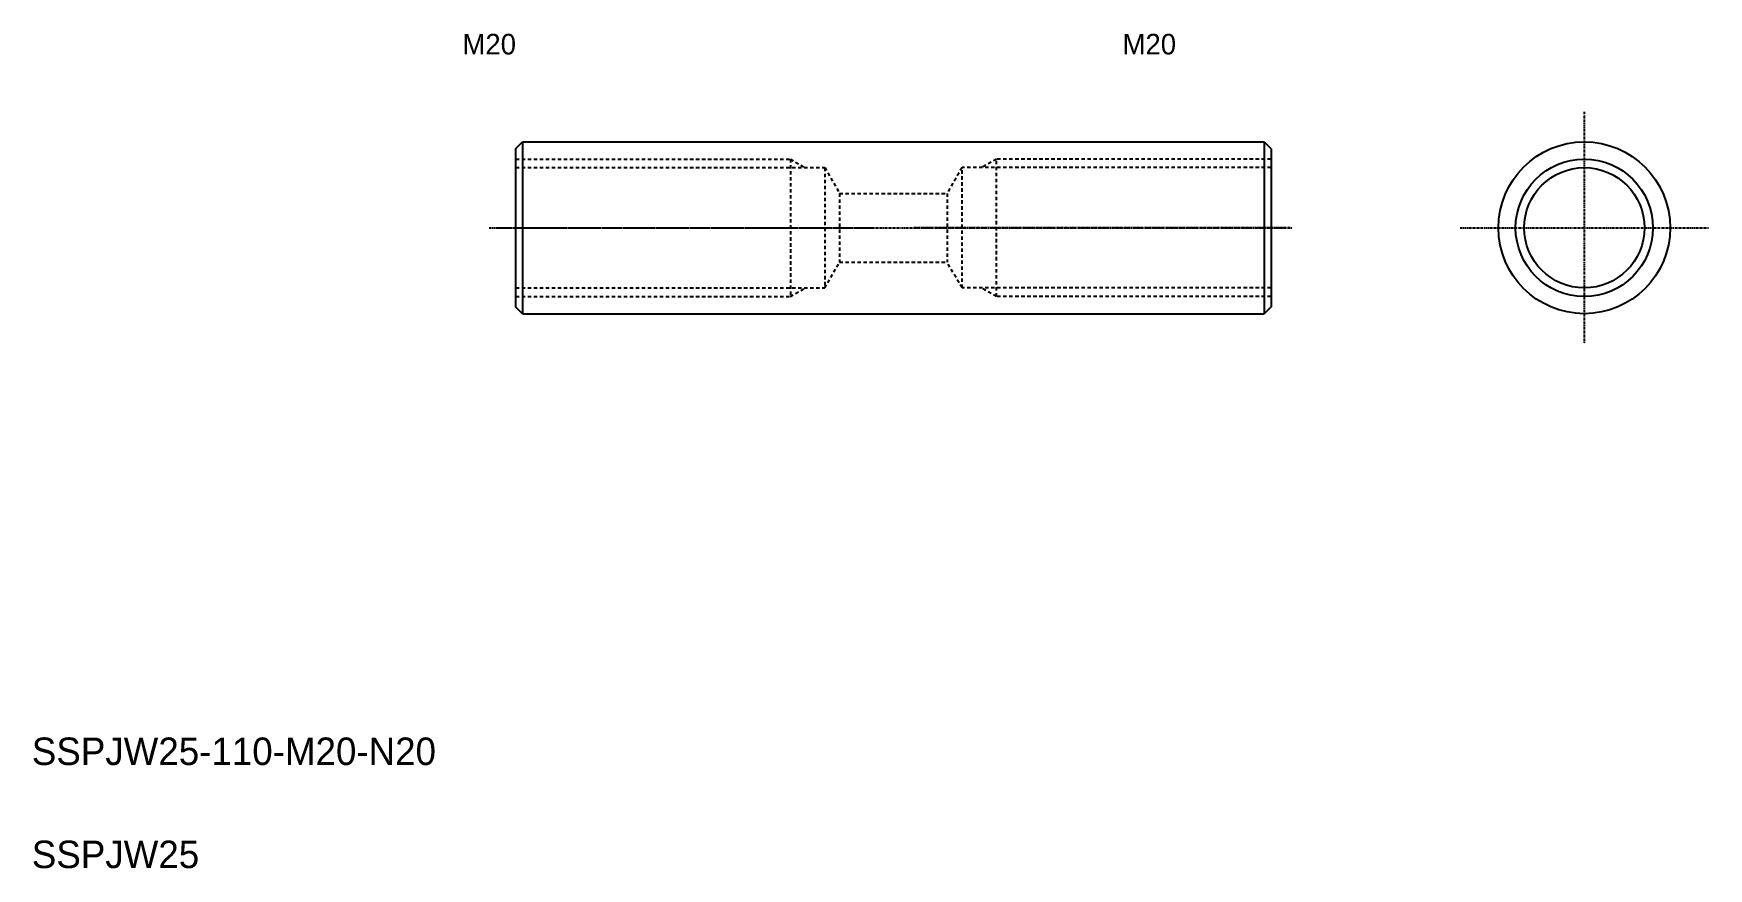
# Model space of a CAD drawing. Extents: x 162 to 405, y 67 to 189.
import ezdxf

# ---------------------------------------------------------------- set-up
doc = ezdxf.new("R2010")
doc.units = 0
doc.header["$LTSCALE"] = 0.25
doc.linetypes.add('CENTER', pattern=[2, 1.25, -0.25, 0.25, -0.25])
doc.linetypes.add('DASHED', pattern=[3.5, 2, -1.5])
doc.layers.get('0').update_dxf_attribs({"linetype": 'CONTINUOUS'})
doc.layers.add('CENTER', color=1, linetype='CENTER')

msp = doc.modelspace()

# ---------------------------------------------------------------- linework, layer by layer
for p, q in [((231.79, 172.16), (232.79, 173.16)), ((231.79, 172.16), (231.79, 149.16)), ((232.79, 173.16), (340.79, 173.16)), ((232.79, 173.16), (232.79, 148.16)), ((254.79, 173.16), (254.79, 173.16)), ((276.79, 173.16), (276.79, 173.16)), ((340.79, 173.16), (340.79, 148.16)), ((340.79, 173.16), (341.79, 172.16)), ((341.79, 172.16), (341.79, 149.16)), ((231.79, 170.66), (231.79, 150.66)), ((341.79, 170.66), (341.79, 150.66)), ((232.79, 148.16), (231.79, 149.16)), ((341.79, 149.16), (340.79, 148.16)), ((232.79, 148.16), (340.79, 148.16))]:
    msp.add_line(p, q)
at = {"color": 3, "linetype": 'DASHED'}
for p, q in [((231.79, 170.66), (271.79, 170.66)), ((231.79, 169.41), (276.79, 169.41)), ((271.79, 170.66), (271.79, 150.66)), ((271.79, 170.66), (273.95, 169.41)), ((276.79, 169.41), (278.95, 165.66)), ((276.79, 169.41), (276.79, 151.91)), ((296.79, 169.41), (294.62, 165.66)), ((341.79, 169.41), (296.79, 169.41)), ((296.79, 151.91), (296.79, 169.41)), ((301.79, 170.66), (299.62, 169.41)), ((341.79, 170.66), (301.79, 170.66)), ((301.79, 150.66), (301.79, 170.66)), ((278.95, 165.66), (294.62, 165.66)), ((278.95, 165.66), (278.95, 155.66)), ((294.62, 165.66), (294.62, 155.66)), ((276.79, 151.91), (278.95, 155.66)), ((278.95, 155.66), (294.62, 155.66)), ((296.79, 151.91), (294.62, 155.66)), ((231.79, 151.91), (276.79, 151.91)), ((271.79, 150.66), (273.95, 151.91)), ((341.79, 151.91), (296.79, 151.91)), ((301.79, 150.66), (299.62, 151.91)), ((231.79, 150.66), (271.79, 150.66)), ((341.79, 150.66), (301.79, 150.66))]:
    msp.add_line(p, q, dxfattribs=at)
for radius in [12.5, 8.75]:
    msp.add_circle((387.41, 160.66), radius)
at = {"color": 3}
msp.add_circle((387.41, 160.66), 10, dxfattribs=at)
at = {"layer": 'CENTER', "color": 1, "linetype": 'CENTER'}
for p, q in [((387.41, 177.53), (387.41, 143.8)), ((227.93, 160.66), (344.92, 160.66)), ((229, 160.66), (283.79, 160.66)), ((344.58, 160.66), (289.78, 160.66)), ((369.33, 160.66), (405.49, 160.66))]:
    msp.add_line(p, q, dxfattribs=at)

# ---------------------------------------------------------------- texts
for s, height, p in [('M20', 3, (224.04, 185.88)), ('M20', 3, (320.16, 185.88)), ('SSPJW25-110-M20-N20', 4, (161.33, 82.49)), ('SSPJW25', 4, (161.33, 67.49))]:
    msp.add_text(s, height=height).set_placement(p)

doc.saveas('drawing.dxf')
